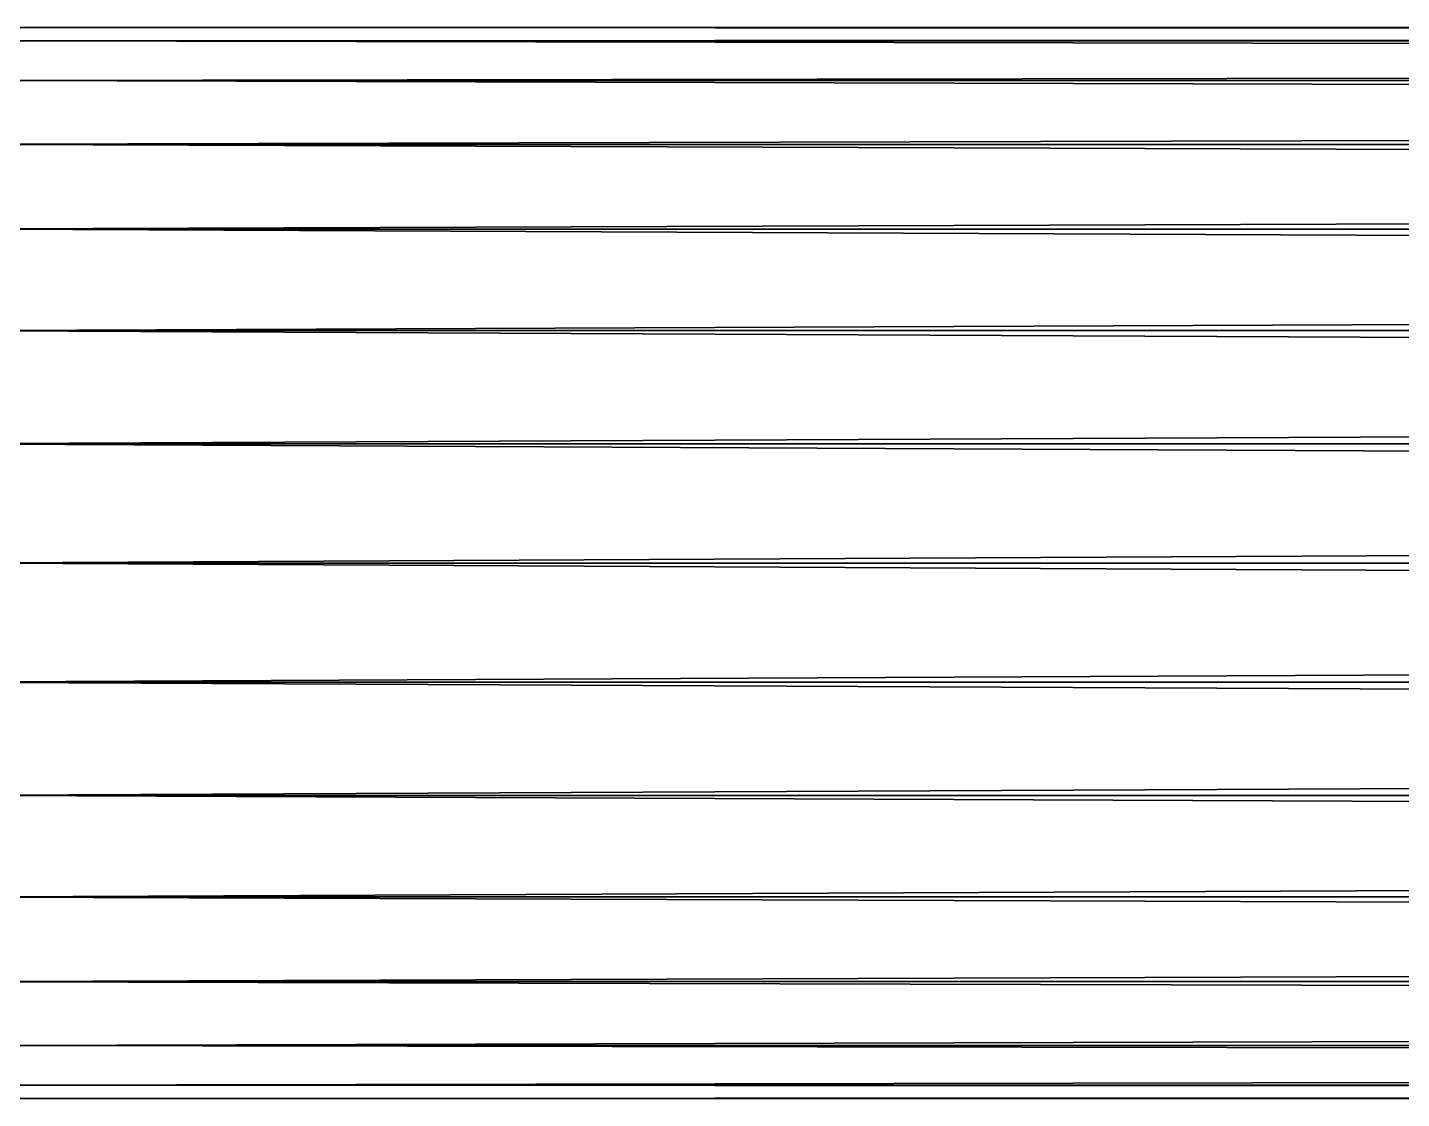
# Model space of a CAD drawing. Header units: millimetres. Extents: x 3500 to 25050, y 1500 to 19500.
# Drawn here: x 15535.9 to 15751.9, y 13215.8 to 13384.2 of the extents above; entities that cross this region are included whole.
import ezdxf

# ---------------------------------------------------------------- set-up
doc = ezdxf.new("R2010")
doc.units = ezdxf.units.MM
doc.layers.add('3D-PIPE-P-1011', color=7, linetype='Continuous', true_color=0xf26b21)

msp = doc.modelspace()

# ---------------------------------------------------------------- meshes
at = {"layer": '3D-PIPE-P-1011'}
mesh = msp.add_polyface(dxfattribs=at)
corners = [(15525, 13384.15, 600), (19275, 13384.15, 600), (15525, 13382.04, 581.27), (19275, 13382.04, 581.27), (15525, 13375.82, 563.49), (19275, 13375.82, 563.49), (15525, 13365.79, 547.53), (19275, 13365.79, 547.53), (15525, 13352.47, 534.21), (19275, 13352.47, 534.21), (15525, 13336.51, 524.18), (19275, 13336.51, 524.18), (15525, 13318.73, 517.96), (19275, 13318.73, 517.96), (15525, 13300, 515.85), (19275, 13300, 515.85), (15525, 13281.27, 517.96), (19275, 13281.27, 517.96), (15525, 13263.49, 524.18), (19275, 13263.49, 524.18), (15525, 13247.53, 534.21), (19275, 13247.53, 534.21), (15525, 13234.21, 547.53), (19275, 13234.21, 547.53), (15525, 13224.18, 563.49), (19275, 13224.18, 563.49), (15525, 13217.96, 581.27), (19275, 13217.96, 581.27), (15525, 13215.85, 600), (19275, 13215.85, 600), (15525, 13217.96, 618.73), (19275, 13217.96, 618.73), (15525, 13224.18, 636.51), (19275, 13224.18, 636.51), (15525, 13234.21, 652.47), (19275, 13234.21, 652.47), (15525, 13247.53, 665.79), (19275, 13247.53, 665.79), (15525, 13263.49, 675.82), (19275, 13263.49, 675.82), (15525, 13281.27, 682.04), (19275, 13281.27, 682.04), (15525, 13300, 684.15), (19275, 13300, 684.15), (15525, 13318.73, 682.04), (19275, 13318.73, 682.04), (15525, 13336.51, 675.82), (19275, 13336.51, 675.82), (15525, 13352.47, 665.79), (19275, 13352.47, 665.79), (15525, 13365.79, 652.47), (19275, 13365.79, 652.47), (15525, 13375.82, 636.51), (19275, 13375.82, 636.51), (15525, 13382.04, 618.73), (19275, 13382.04, 618.73)]
mesh.append_faces([[corners[k] for k in face] for face in [(0, 1, 2), (1, 3, 2), (2, 3, 4), (3, 5, 4), (4, 5, 6), (5, 7, 6), (6, 7, 8), (7, 9, 8), (8, 9, 10), (9, 11, 10), (10, 11, 12), (11, 13, 12), (12, 13, 14), (13, 15, 14), (14, 15, 16), (15, 17, 16), (16, 17, 18), (17, 19, 18), (18, 19, 20), (19, 21, 20), (20, 21, 22), (21, 23, 22), (22, 23, 24), (23, 25, 24), (24, 25, 26), (25, 27, 26), (26, 27, 28), (27, 29, 28), (28, 29, 30), (29, 31, 30), (30, 31, 32), (31, 33, 32), (32, 33, 34), (33, 35, 34), (34, 35, 36), (35, 37, 36), (36, 37, 38), (37, 39, 38), (38, 39, 40), (39, 41, 40), (40, 41, 42), (41, 43, 42), (42, 43, 44), (43, 45, 44), (44, 45, 46), (45, 47, 46), (46, 47, 48), (47, 49, 48), (48, 49, 50), (49, 51, 50), (50, 51, 52), (51, 53, 52), (52, 53, 54), (53, 55, 54), (54, 55, 0), (55, 1, 0), (0, 2, 54), (54, 2, 52), (2, 4, 52), (52, 4, 50), (4, 6, 50), (50, 6, 48), (48, 6, 46), (46, 6, 44), (44, 6, 42), (42, 6, 40), (40, 6, 38), (6, 8, 38), (38, 8, 36), (36, 8, 34), (34, 8, 32), (32, 8, 30), (30, 8, 28), (8, 10, 28), (10, 12, 28), (12, 14, 28), (14, 16, 28), (16, 18, 28), (18, 20, 28), (20, 22, 28), (22, 24, 28), (26, 28, 24), (29, 27, 31), (31, 27, 33), (27, 25, 33), (33, 25, 35), (25, 23, 35), (35, 23, 37), (37, 23, 39), (39, 23, 41), (41, 23, 43), (43, 23, 45), (45, 23, 47), (23, 21, 47), (47, 21, 49), (49, 21, 51), (51, 21, 53), (53, 21, 55), (55, 21, 1), (21, 19, 1), (19, 17, 1), (17, 15, 1), (15, 13, 1), (13, 11, 1), (11, 9, 1), (9, 7, 1), (7, 5, 1), (3, 1, 5)]])

doc.saveas('drawing.dxf')
